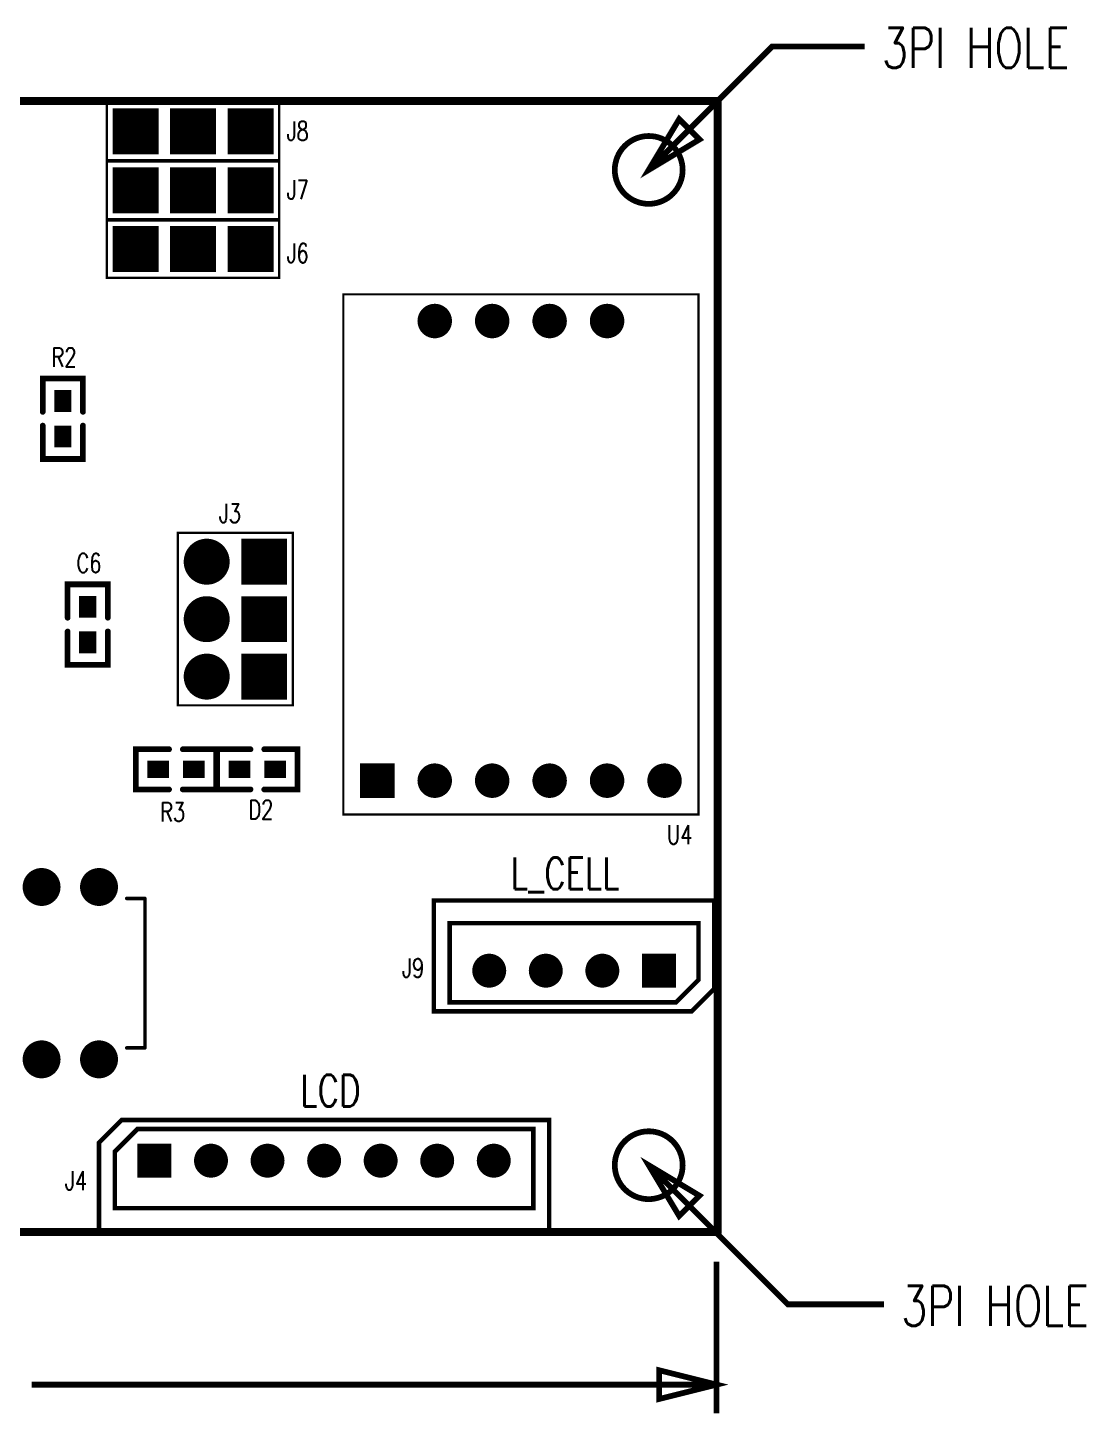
# Model space of a CAD drawing. Extents: x -17 to 86, y -8 to 54.
# Drawn here: x 39.5 to 86.3, y -8.1 to 53.3 of the extents above; entities that cross this region are included whole.
import ezdxf

# ---------------------------------------------------------------- set-up
doc = ezdxf.new("R2010")
doc.units = 0
for name, pattern in [('POUR_00_-1_0_000000', [2, 1, 1]), ('SIG_9', [2, 1, 1]), ('TRMIDX_16384', [2, 1, 1]), ('TRMIDX_2048', [2, 1, 1])]:
    doc.linetypes.add(name, pattern=pattern)
for name, color, linetype in [('2D_LINE_00', 2, 'CONTINUOUS'), ('2D_LINE_01', 2, 'CONTINUOUS'), ('DIMENSION1_24', 254, 'CONTINUOUS'), ('DIMENSION2_24', 254, 'CONTINUOUS'), ('DIMENSION3_24', 254, 'CONTINUOUS'), ('DIMENSION4_24', 254, 'CONTINUOUS'), ('DIMENSION5_24', 254, 'CONTINUOUS'), ('DIMENSION6_24', 254, 'CONTINUOUS'), ('DIMENSION7_24', 254, 'CONTINUOUS'), ('DRIL_PLTE_THRU_01', 176, 'CONTINUOUS'), ('DRIL_PLTE_THRU_02', 16, 'CONTINUOUS'), ('DRIL_SYMBOL', 254, 'CONTINUOUS'), ('PADS_BOT', 1, 'CONTINUOUS'), ('PADS_INNER', 5, 'CONTINUOUS'), ('PADS_TOP', 5, 'CONTINUOUS'), ('PADS_XR_21', 176, 'CONTINUOUS'), ('PADS_XR_28', 130, 'CONTINUOUS'), ('PART_NAME_01', 254, 'CONTINUOUS'), ('PART_TOP_2DLINE_00', 254, 'CONTINUOUS'), ('PART_TOP_2DLINE_26', 254, 'CONTINUOUS'), ('POUR_HEADER_01', 150, 'CONTINUOUS'), ('POUR_HEADER_02', 231, 'CONTINUOUS'), ('TEXT_24', 4, 'CONTINUOUS'), ('TEXT_26', 254, 'CONTINUOUS')]:
    doc.layers.add(name, color=color, linetype=linetype)
doc.styles.add('W0$127', font='simplex', dxfattribs={"width": 0.75})
doc.styles.add('W0$15', font='simplex', dxfattribs={"width": 0.75})
doc.styles.add('W0$2086613333', font='simplex', dxfattribs={"width": 0.75})
doc.styles.add('W0$254', font='simplex', dxfattribs={"width": 0.75})

# ---------------------------------------------------------------- blocks, each defined once
blk = doc.blocks.new('SMOOTH_0$254')
at = {"const_width": 0.127}
blk.add_lwpolyline([(-0.0635, 0, 1), (0.0635, 0, 1)], format="xyb", close=True, dxfattribs=at)
blk = doc.blocks.new('DRAWING_16')
at = {"layer": '2D_LINE_00', "const_width": 0.254}
blk.add_lwpolyline([(0, 0), (70, 0), (70, 50), (0, 50)], close=True, dxfattribs=at)
at = {"layer": '2D_LINE_00'}
for p in [(0, 50), (70, 50), (0, 0), (70, 0)]:
    blk.add_blockref('SMOOTH_0$254', p, dxfattribs=at)
blk = doc.blocks.new('DRAWING_18')
at = {"layer": '2D_LINE_01', "const_width": 0.254}
blk.add_lwpolyline([(1.5, 0, 1), (-1.5, 0, 1)], format="xyb", close=True, dxfattribs=at)
blk = doc.blocks.new('DRAWING_19')
at = {"layer": '2D_LINE_01', "const_width": 0.254}
blk.add_lwpolyline([(1.5, 0, 1), (-1.5, 0, 1)], format="xyb", close=True, dxfattribs=at)
blk = doc.blocks.new('D_8bacaaa_22')
at = {"layer": 'DIMENSION1_24', "linetype": 'TRMIDX_16384', "const_width": 0.254}
blk.add_lwpolyline([(0, 0), (5.459, 5.459), (9.553, 5.459)], dxfattribs=at)
at = {"layer": 'DIMENSION3_24', "linetype": 'TRMIDX_16384', "const_width": 0.254}
blk.add_lwpolyline([(0, 0), (1.347, 2.245), (2.245, 1.347)], close=True, dxfattribs=at)
at = {"layer": 'TEXT_24', "style": 'W0$254', "width": 0.75}
blk.add_text('3PI HOLE', height=1.778, dxfattribs=at).set_placement((10.315, 4.506))
blk = doc.blocks.new('D_8bacaaa_23')
at = {"layer": 'DIMENSION1_24', "linetype": 'TRMIDX_16384', "const_width": 0.254}
blk.add_lwpolyline([(0, 0), (6.15, -6.15), (10.407, -6.15)], dxfattribs=at)
at = {"layer": 'DIMENSION3_24', "linetype": 'TRMIDX_16384', "const_width": 0.254}
blk.add_lwpolyline([(0, 0), (2.245, -1.347), (1.347, -2.245)], close=True, dxfattribs=at)
at = {"layer": 'TEXT_24', "style": 'W0$254', "width": 0.75}
blk.add_text('3PI HOLE', height=1.778, dxfattribs=at).set_placement((11.169, -7.103))
blk = doc.blocks.new('D_1dfeghi_25')
at = {"layer": 'DIMENSION1_24', "linetype": 'TRMIDX_2048', "const_width": 0.254}
blk.add_lwpolyline([(0, -6.7), (30.284, -6.7)], dxfattribs=at)
at = {"layer": 'DIMENSION2_24', "linetype": 'TRMIDX_2048', "const_width": 0.254}
blk.add_lwpolyline([(70, -6.7), (39.716, -6.7)], dxfattribs=at)
at = {"layer": 'DIMENSION3_24', "linetype": 'TRMIDX_2048', "const_width": 0.254}
blk.add_lwpolyline([(0, -6.7), (2.54, -6.065), (2.54, -7.335)], close=True, dxfattribs=at)
at = {"layer": 'DIMENSION4_24', "linetype": 'TRMIDX_2048', "const_width": 0.254}
blk.add_lwpolyline([(70, -6.7), (67.46, -7.335), (67.46, -6.065)], close=True, dxfattribs=at)
at = {"layer": 'DIMENSION5_24', "linetype": 'TRMIDX_2048', "const_width": 0.254}
blk.add_lwpolyline([(0, -1.27), (0, -7.97)], dxfattribs=at)
at = {"layer": 'DIMENSION6_24', "linetype": 'TRMIDX_2048', "const_width": 0.254}
blk.add_lwpolyline([(70, -1.27), (70, -7.97)], dxfattribs=at)
at = {"layer": 'DIMENSION7_24', "linetype": 'TRMIDX_2048', "const_width": 0.0254}
for points in [[(0, 0), (0.001, 0)], [(70, 0), (70.001, 0)]]:
    blk.add_lwpolyline(points, dxfattribs=at)
at = {"layer": 'TEXT_24', "style": 'W0$254', "width": 0.75}
blk.add_text('70.0mm', height=1.778, dxfattribs=at).set_placement((31.046, -7.652))
blk = doc.blocks.new('POUR_HEADER_0')
at = {"layer": 'POUR_HEADER_01', "linetype": 'POUR_00_-1_0_000000', "const_width": 0.254}
blk.add_lwpolyline([(0, 0), (70, 0), (70, 50), (0, 50)], close=True, dxfattribs=at)
blk = doc.blocks.new('POUR_HEADER_1')
at = {"layer": 'POUR_HEADER_02', "linetype": 'POUR_00_-1_0_000000', "const_width": 0.254}
blk.add_lwpolyline([(0, 0), (70, 0), (70, 50), (0, 50)], close=True, dxfattribs=at)
blk = doc.blocks.new('PART_BODY_TOP_1')
at = {"layer": 'PART_TOP_2DLINE_00', "const_width": 0.254}
for points in [[(-0.3048, 0.889), (-1.778, 0.889), (-1.778, -0.889), (-0.3048, -0.889)], [(0.3048, 0.889), (1.778, 0.889), (1.778, -0.889), (0.3048, -0.889)]]:
    blk.add_lwpolyline(points, dxfattribs=at)
at = {"layer": 'PART_TOP_2DLINE_00'}
for p in [(-1.778, 0.889), (-0.3048, 0.889), (0.3048, 0.889), (1.778, 0.889), (-1.778, -0.889), (-0.3048, -0.889), (0.3048, -0.889), (1.778, -0.889)]:
    blk.add_blockref('SMOOTH_0$254', p, dxfattribs=at)
blk = doc.blocks.new('DRIL_HOLE_0')
blk.add_lwpolyline([(0, 0, 1), (0, 0, 1)], format="xyb", close=True)
blk = doc.blocks.new('PAD_0')
blk.add_lwpolyline([(0, 0, 1), (0, 0, 1)], format="xyb", close=True)
blk = doc.blocks.new('PAD_1')
at = {"const_width": 0.762}
blk.add_lwpolyline([(-0.4826, 0), (0.4826, 0)], dxfattribs=at)
blk = doc.blocks.new('STK_TOP_3')
at = {"layer": 'DRIL_PLTE_THRU_01'}
blk.add_blockref('DRIL_HOLE_0', (0, 0), dxfattribs=at)
at = {"layer": 'DRIL_PLTE_THRU_02'}
blk.add_blockref('DRIL_HOLE_0', (0, 0), dxfattribs=at)
at = {"layer": 'PADS_BOT'}
blk.add_blockref('PAD_0', (0, 0), dxfattribs=at)
at = {"layer": 'PADS_INNER'}
blk.add_blockref('PAD_0', (0, 0), dxfattribs=at)
at = {"layer": 'PADS_TOP'}
blk.add_blockref('PAD_1', (0, 0), dxfattribs=at)
blk = doc.blocks.new('SYM_TOP_2')
for name, p in [('PART_BODY_TOP_1', (0, 0)), ('STK_TOP_3', (-0.7874, 0)), ('STK_TOP_3', (0.7874, 0))]:
    blk.add_blockref(name, p)
blk = doc.blocks.new('PART_TOP_5')
blk.add_blockref('SYM_TOP_2', (0, 0))
at = {"layer": 'PART_NAME_01', "style": 'W0$254', "width": 0.75}
blk.add_text('C6', height=0.84, rotation=90, dxfattribs=at).set_placement((-2.3, -0.5))
blk = doc.blocks.new('PART_TOP_10')
blk.add_blockref('SYM_TOP_2', (0, 0))
at = {"layer": 'PART_NAME_01', "style": 'W0$254', "width": 0.75}
blk.add_text('D2', height=0.84, dxfattribs=at).set_placement((-0.4, -2.2))
blk = doc.blocks.new('SMOOTH_0$1016')
at = {"const_width": 0.0508}
blk.add_lwpolyline([(-0.0254, 0, 1), (0.0254, 0, 1)], format="xyb", close=True, dxfattribs=at)
blk = doc.blocks.new('PART_BODY_TOP_6')
at = {"layer": 'PART_TOP_2DLINE_00', "const_width": 0.102}
blk.add_lwpolyline([(-1.27, 1.27), (3.81, 1.27), (3.81, -6.35), (-1.27, -6.35)], close=True, dxfattribs=at)
at = {"layer": 'PART_TOP_2DLINE_00'}
for p in [(-1.27, 1.27), (3.81, 1.27), (-1.27, -6.35), (3.81, -6.35)]:
    blk.add_blockref('SMOOTH_0$1016', p, dxfattribs=at)
blk = doc.blocks.new('DRIL_SYMBOL_1$016')
at = {"layer": 'DRIL_SYMBOL', "const_width": 0.0508}
for points in [[(-0.254, 0), (0.254, 0)], [(0, -0.254), (0, 0.254)]]:
    blk.add_lwpolyline(points, dxfattribs=at)
blk = doc.blocks.new('DRIL_HOLE_1$016')
at = {"const_width": 0.508}
blk.add_lwpolyline([(-0.254, 0, 1), (0.254, 0, 1)], format="xyb", close=True, dxfattribs=at)
blk.add_blockref('DRIL_SYMBOL_1$016', (0, 0))
blk = doc.blocks.new('PAD_5')
at = {"const_width": 1.524}
blk.add_lwpolyline([(-0.762, 0), (0.762, 0)], dxfattribs=at)
blk = doc.blocks.new('PAD_6')
at = {"const_width": 2.032}
blk.add_lwpolyline([(-1.016, 0), (1.016, 0)], dxfattribs=at)
blk = doc.blocks.new('STK_TOP_8')
at = {"layer": 'DRIL_PLTE_THRU_01'}
blk.add_blockref('DRIL_HOLE_1$016', (0, 0), dxfattribs=at)
at = {"layer": 'DRIL_PLTE_THRU_02'}
blk.add_blockref('DRIL_HOLE_1$016', (0, 0), dxfattribs=at)
at = {"layer": 'PADS_BOT'}
blk.add_blockref('PAD_5', (0, 0), dxfattribs=at)
at = {"layer": 'PADS_INNER'}
blk.add_blockref('PAD_5', (0, 0), dxfattribs=at)
at = {"layer": 'PADS_TOP'}
blk.add_blockref('PAD_5', (0, 0), dxfattribs=at)
at = {"layer": 'PADS_XR_21'}
blk.add_blockref('PAD_6', (0, 0), dxfattribs=at)
at = {"layer": 'PADS_XR_28'}
blk.add_blockref('PAD_6', (0, 0), dxfattribs=at)
blk = doc.blocks.new('PAD_7')
at = {"const_width": 0.762}
blk.add_lwpolyline([(0, -0.381, 1), (0, 0.381, 1)], format="xyb", close=True, dxfattribs=at)
blk = doc.blocks.new('PAD_8')
at = {"const_width": 1.016}
blk.add_lwpolyline([(0, -0.508, 1), (0, 0.508, 1)], format="xyb", close=True, dxfattribs=at)
blk = doc.blocks.new('STK_TOP_7')
at = {"layer": 'DRIL_PLTE_THRU_01'}
blk.add_blockref('DRIL_HOLE_1$016', (0, 0), dxfattribs=at)
at = {"layer": 'DRIL_PLTE_THRU_02'}
blk.add_blockref('DRIL_HOLE_1$016', (0, 0), dxfattribs=at)
at = {"layer": 'PADS_BOT'}
blk.add_blockref('PAD_7', (0, 0), dxfattribs=at)
at = {"layer": 'PADS_INNER'}
blk.add_blockref('PAD_7', (0, 0), dxfattribs=at)
at = {"layer": 'PADS_TOP'}
blk.add_blockref('PAD_7', (0, 0), dxfattribs=at)
at = {"layer": 'PADS_XR_21'}
blk.add_blockref('PAD_8', (0, 0), dxfattribs=at)
at = {"layer": 'PADS_XR_28'}
blk.add_blockref('PAD_8', (0, 0), dxfattribs=at)
blk = doc.blocks.new('STK_TOP_9')
at = {"layer": 'DRIL_PLTE_THRU_01'}
blk.add_blockref('DRIL_HOLE_1$016', (0, 0), dxfattribs=at)
at = {"layer": 'DRIL_PLTE_THRU_02'}
blk.add_blockref('DRIL_HOLE_1$016', (0, 0), dxfattribs=at)
at = {"layer": 'PADS_BOT'}
blk.add_blockref('PAD_5', (0, 0), dxfattribs=at)
at = {"layer": 'PADS_INNER'}
blk.add_blockref('PAD_5', (0, 0), dxfattribs=at)
at = {"layer": 'PADS_TOP'}
blk.add_blockref('PAD_7', (0, 0), dxfattribs=at)
at = {"layer": 'PADS_XR_21'}
blk.add_blockref('PAD_6', (0, 0), dxfattribs=at)
at = {"layer": 'PADS_XR_28'}
blk.add_blockref('PAD_6', (0, 0), dxfattribs=at)
blk = doc.blocks.new('SYM_TOP_7')
for name, p in [('PART_BODY_TOP_6', (0, 0)), ('STK_TOP_8', (0, 0)), ('STK_TOP_7', (2.54, 0)), ('STK_TOP_9', (0, -2.54)), ('STK_TOP_7', (2.54, -2.54)), ('STK_TOP_9', (0, -5.08)), ('STK_TOP_7', (2.54, -5.08))]:
    blk.add_blockref(name, p)
blk = doc.blocks.new('PART_TOP_15')
blk.add_blockref('SYM_TOP_7', (0, 0))
at = {"layer": 'PART_NAME_01', "style": 'W0$127', "width": 0.75}
blk.add_text('J3', height=0.84, rotation=180, dxfattribs=at).set_placement((2, -6.8))
blk = doc.blocks.new('SMOOTH_0$2')
at = {"const_width": 0.1}
blk.add_lwpolyline([(-0.05, 0, 1), (0.05, 0, 1)], format="xyb", close=True, dxfattribs=at)
blk = doc.blocks.new('PART_BODY_TOP_7')
at = {"layer": 'PART_TOP_2DLINE_00', "const_width": 0.2}
for points in [[(-3.7, 0.8), (-2.7, 1.8), (16.2, 1.8), (16.2, -3.1), (-3.7, -3.1)], [(-3, 0.4), (-2, 1.4), (15.5, 1.4), (15.5, -2.1), (-3, -2.1)]]:
    blk.add_lwpolyline(points, close=True, dxfattribs=at)
at = {"layer": 'PART_TOP_2DLINE_00'}
for p in [(-2.7, 1.8), (16.2, 1.8), (-2, 1.4), (15.5, 1.4), (-3.7, 0.8), (-3, 0.4), (-3, -2.1), (15.5, -2.1), (-3.7, -3.1), (16.2, -3.1)]:
    blk.add_blockref('SMOOTH_0$2', p, dxfattribs=at)
blk = doc.blocks.new('DRIL_SYMBOL_0$9')
at = {"layer": 'DRIL_SYMBOL', "const_width": 0.0508}
for points in [[(-0.254, 0), (0.254, 0)], [(0, -0.254), (0, 0.254)]]:
    blk.add_lwpolyline(points, dxfattribs=at)
blk = doc.blocks.new('DRIL_HOLE_0$9')
at = {"const_width": 0.45}
blk.add_lwpolyline([(-0.225, 0, 1), (0.225, 0, 1)], format="xyb", close=True, dxfattribs=at)
blk.add_blockref('DRIL_SYMBOL_0$9', (0, 0))
blk = doc.blocks.new('PAD_3')
at = {"const_width": 0.75}
blk.add_lwpolyline([(0, -0.375, 1), (0, 0.375, 1)], format="xyb", close=True, dxfattribs=at)
blk = doc.blocks.new('PAD_4')
at = {"const_width": 1.5}
blk.add_lwpolyline([(-0.75, 0), (0.75, 0)], dxfattribs=at)
blk = doc.blocks.new('STK_TOP_5')
at = {"layer": 'DRIL_PLTE_THRU_01'}
blk.add_blockref('DRIL_HOLE_0$9', (0, 0), dxfattribs=at)
at = {"layer": 'DRIL_PLTE_THRU_02'}
blk.add_blockref('DRIL_HOLE_0$9', (0, 0), dxfattribs=at)
at = {"layer": 'PADS_BOT'}
blk.add_blockref('PAD_4', (0, 0), dxfattribs=at)
at = {"layer": 'PADS_INNER'}
blk.add_blockref('PAD_3', (0, 0), dxfattribs=at)
at = {"layer": 'PADS_TOP'}
blk.add_blockref('PAD_4', (0, 0), dxfattribs=at)
blk = doc.blocks.new('STK_TOP_6')
at = {"layer": 'DRIL_PLTE_THRU_01'}
blk.add_blockref('DRIL_HOLE_0$9', (0, 0), dxfattribs=at)
at = {"layer": 'DRIL_PLTE_THRU_02'}
blk.add_blockref('DRIL_HOLE_0$9', (0, 0), dxfattribs=at)
at = {"layer": 'PADS_BOT'}
blk.add_blockref('PAD_3', (0, 0), dxfattribs=at)
at = {"layer": 'PADS_INNER'}
blk.add_blockref('PAD_3', (0, 0), dxfattribs=at)
at = {"layer": 'PADS_TOP'}
blk.add_blockref('PAD_3', (0, 0), dxfattribs=at)
blk = doc.blocks.new('SYM_TOP_8')
for name, p in [('PART_BODY_TOP_7', (0, 0)), ('STK_TOP_5', (-1.25, 0)), ('STK_TOP_6', (1.25, 0)), ('STK_TOP_6', (3.75, 0)), ('STK_TOP_6', (6.25, 0)), ('STK_TOP_6', (8.75, 0)), ('STK_TOP_6', (11.25, 0)), ('STK_TOP_6', (13.75, 0))]:
    blk.add_blockref(name, p)
blk = doc.blocks.new('PART_TOP_16')
blk.add_blockref('SYM_TOP_8', (0, 0))
at = {"layer": 'PART_NAME_01', "style": 'W0$127', "width": 0.75}
blk.add_text('J4', height=0.84, dxfattribs=at).set_placement((-5.2, -1.3))
blk = doc.blocks.new('PART_BODY_TOP_9')
at = {"layer": 'PART_TOP_2DLINE_00', "const_width": 0.102}
blk.add_lwpolyline([(-1.27, 1.27), (1.27, 1.27), (1.27, -6.35), (-1.27, -6.35)], close=True, dxfattribs=at)
at = {"layer": 'PART_TOP_2DLINE_00'}
for p in [(-1.27, 1.27), (1.27, 1.27), (-1.27, -6.35), (1.27, -6.35)]:
    blk.add_blockref('SMOOTH_0$1016', p, dxfattribs=at)
blk = doc.blocks.new('SYM_TOP_10')
for name, p in [('PART_BODY_TOP_9', (0, 0)), ('STK_TOP_8', (0, 0)), ('STK_TOP_9', (0, -2.54)), ('STK_TOP_9', (0, -5.08))]:
    blk.add_blockref(name, p)
blk = doc.blocks.new('PART_TOP_18')
blk.add_blockref('SYM_TOP_10', (0, 0))
at = {"layer": 'PART_NAME_01', "style": 'W0$127', "width": 0.75}
blk.add_text('J6', height=0.84, rotation=90, dxfattribs=at).set_placement((0.6, 1.6))
blk = doc.blocks.new('PART_TOP_19')
blk.add_blockref('SYM_TOP_10', (0, 0))
at = {"layer": 'PART_NAME_01', "style": 'W0$127', "width": 0.75}
blk.add_text('J7', height=0.84, rotation=90, dxfattribs=at).set_placement((0.4, 1.6))
blk = doc.blocks.new('PART_TOP_20')
blk.add_blockref('SYM_TOP_10', (0, 0))
at = {"layer": 'PART_NAME_01', "style": 'W0$127', "width": 0.75}
blk.add_text('J8', height=0.84, rotation=90, dxfattribs=at).set_placement((0.4, 1.6))
blk = doc.blocks.new('PART_BODY_TOP_5')
at = {"layer": 'PART_TOP_2DLINE_00', "const_width": 0.2}
for points in [[(-3.7, 0.8), (-2.7, 1.8), (8.7, 1.8), (8.7, -3.1), (-3.7, -3.1)], [(-3, 0.4), (-2, 1.4), (8, 1.4), (8, -2.1), (-3, -2.1)]]:
    blk.add_lwpolyline(points, close=True, dxfattribs=at)
at = {"layer": 'PART_TOP_2DLINE_00'}
for p in [(-2.7, 1.8), (8.7, 1.8), (-2, 1.4), (8, 1.4), (-3.7, 0.8), (-3, 0.4), (-3, -2.1), (8, -2.1), (-3.7, -3.1), (8.7, -3.1)]:
    blk.add_blockref('SMOOTH_0$2', p, dxfattribs=at)
blk = doc.blocks.new('SYM_TOP_6')
for name, p in [('PART_BODY_TOP_5', (0, 0)), ('STK_TOP_5', (-1.25, 0)), ('STK_TOP_6', (1.25, 0)), ('STK_TOP_6', (3.75, 0)), ('STK_TOP_6', (6.25, 0))]:
    blk.add_blockref(name, p)
blk = doc.blocks.new('PART_TOP_21')
blk.add_blockref('SYM_TOP_6', (0, 0))
at = {"layer": 'PART_NAME_01', "style": 'W0$127', "width": 0.75}
blk.add_text('J9', height=0.84, rotation=180, dxfattribs=at).set_placement((10.1, 0.3))
blk = doc.blocks.new('PART_TOP_23')
blk.add_blockref('SYM_TOP_2', (0, 0))
at = {"layer": 'PART_NAME_01', "style": 'W0$254', "width": 0.75}
blk.add_text('R2', height=0.84, rotation=90, dxfattribs=at).set_placement((-2.3, -0.5))
blk = doc.blocks.new('PART_TOP_24')
blk.add_blockref('SYM_TOP_2', (0, 0))
at = {"layer": 'PART_NAME_01', "style": 'W0$254', "width": 0.75}
blk.add_text('R3', height=0.84, dxfattribs=at).set_placement((-0.7, -2.3))
blk = doc.blocks.new('SMOOTH_0$1524')
at = {"const_width": 0.0762}
blk.add_lwpolyline([(-0.0381, 0, 1), (0.0381, 0, 1)], format="xyb", close=True, dxfattribs=at)
blk = doc.blocks.new('PART_BODY_TOP_13')
at = {"layer": 'PART_TOP_2DLINE_26', "const_width": 0.1524}
for points in [[(-4.1148, 24.892), (-7.112, 24.892)], [(-7.112, 24.892), (-7.112, 24.1808)], [(-3.5052, 24.892), (-4.1148, 24.892)], [(-0.508, 24.892), (-3.5052, 24.892)], [(-0.508, 24.0792), (-0.508, 24.892)], [(-7.112, -1.2192), (-7.112, -2.032)], [(-0.508, -2.032), (-0.508, -1.2192)], [(-7.112, -2.032), (-0.508, -2.032)]]:
    blk.add_lwpolyline(points, dxfattribs=at)
blk.add_lwpolyline([(-3.5052, 24.892, -1), (-4.1148, 24.892)], format="xyb", dxfattribs=at)
at = {"layer": 'PART_TOP_2DLINE_26'}
for p in [(-7.112, 24.892), (-7.112, 24.892), (-4.1148, 24.892), (-4.1148, 24.892), (-4.1148, 24.892), (-3.5052, 24.892), (-3.5052, 24.892), (-3.5052, 24.892), (-0.508, 24.892), (-0.508, 24.892), (-7.112, 24.1808), (-0.508, 24.0792), (-7.112, -1.2192), (-0.508, -1.2192), (-7.112, -2.032), (-7.112, -2.032), (-0.508, -2.032), (-0.508, -2.032)]:
    blk.add_blockref('SMOOTH_0$1524', p, dxfattribs=at)
blk = doc.blocks.new('DRIL_SYMBOL_1$1176')
at = {"layer": 'DRIL_SYMBOL', "const_width": 0.0508}
for points in [[(-0.254, 0), (0.254, 0)], [(0, -0.254), (0, 0.254)]]:
    blk.add_lwpolyline(points, dxfattribs=at)
blk = doc.blocks.new('DRIL_HOLE_1$1176')
at = {"const_width": 0.5588}
blk.add_lwpolyline([(-0.2794, 0, 1), (0.2794, 0, 1)], format="xyb", close=True, dxfattribs=at)
blk.add_blockref('DRIL_SYMBOL_1$1176', (0, 0))
blk = doc.blocks.new('PAD_15')
at = {"const_width": 1.6764}
blk.add_lwpolyline([(-0.8382, 0), (0.8382, 0)], dxfattribs=at)
blk = doc.blocks.new('STK_TOP_17')
at = {"layer": 'DRIL_PLTE_THRU_01'}
blk.add_blockref('DRIL_HOLE_1$1176', (0, 0), dxfattribs=at)
at = {"layer": 'DRIL_PLTE_THRU_02'}
blk.add_blockref('DRIL_HOLE_1$1176', (0, 0), dxfattribs=at)
at = {"layer": 'PADS_BOT'}
blk.add_blockref('PAD_15', (0, 0), dxfattribs=at)
at = {"layer": 'PADS_INNER'}
blk.add_blockref('PAD_15', (0, 0), dxfattribs=at)
at = {"layer": 'PADS_TOP'}
blk.add_blockref('PAD_15', (0, 0), dxfattribs=at)
at = {"layer": 'PADS_XR_21'}
blk.add_blockref('PAD_15', (0, 0), dxfattribs=at)
at = {"layer": 'PADS_XR_28'}
blk.add_blockref('PAD_15', (0, 0), dxfattribs=at)
blk = doc.blocks.new('PAD_16')
at = {"const_width": 0.8382}
blk.add_lwpolyline([(0, -0.4191, 1), (0, 0.4191, 1)], format="xyb", close=True, dxfattribs=at)
blk = doc.blocks.new('PAD_17')
at = {"const_width": 0.4191}
blk.add_lwpolyline([(0, -0.20955, 1), (0, 0.20955, 1)], format="xyb", close=True, dxfattribs=at)
blk = doc.blocks.new('STK_TOP_16')
at = {"layer": 'DRIL_PLTE_THRU_01'}
blk.add_blockref('DRIL_HOLE_1$1176', (0, 0), dxfattribs=at)
at = {"layer": 'DRIL_PLTE_THRU_02'}
blk.add_blockref('DRIL_HOLE_1$1176', (0, 0), dxfattribs=at)
at = {"layer": 'PADS_BOT'}
blk.add_blockref('PAD_16', (0, 0), dxfattribs=at)
at = {"layer": 'PADS_INNER'}
blk.add_blockref('PAD_16', (0, 0), dxfattribs=at)
at = {"layer": 'PADS_TOP'}
blk.add_blockref('PAD_16', (0, 0), dxfattribs=at)
at = {"layer": 'PADS_XR_21'}
blk.add_blockref('PAD_17', (0, 0), dxfattribs=at)
at = {"layer": 'PADS_XR_28'}
blk.add_blockref('PAD_17', (0, 0), dxfattribs=at)
blk = doc.blocks.new('SYM_TOP_14')
for name, p in [('PART_BODY_TOP_13', (0, 0)), ('STK_TOP_17', (-7.62, 22.86)), ('STK_TOP_16', (0, 22.86)), ('STK_TOP_16', (-7.62, 20.32)), ('STK_TOP_16', (0, 20.32)), ('STK_TOP_16', (-7.62, 17.78)), ('STK_TOP_16', (0, 17.78)), ('STK_TOP_16', (-7.62, 15.24)), ('STK_TOP_16', (0, 15.24)), ('STK_TOP_16', (-7.62, 12.7)), ('STK_TOP_16', (0, 12.7)), ('STK_TOP_16', (-7.62, 10.16)), ('STK_TOP_16', (0, 10.16)), ('STK_TOP_16', (-7.62, 7.62)), ('STK_TOP_16', (0, 7.62)), ('STK_TOP_16', (-7.62, 5.08)), ('STK_TOP_16', (0, 5.08)), ('STK_TOP_16', (-7.62, 2.54)), ('STK_TOP_16', (0, 2.54)), ('STK_TOP_16', (-7.62, 0)), ('STK_TOP_16', (0, 0))]:
    blk.add_blockref(name, p)
blk = doc.blocks.new('PART_TOP_29')
blk.add_blockref('SYM_TOP_14', (0, 0))
at = {"layer": 'PART_NAME_01', "style": 'W0$2086613333', "width": 0.75}
blk.add_text('Ref.Des.=U3', height=0.84, rotation=-90, dxfattribs=at).set_placement((-10.6, 12.2))
blk = doc.blocks.new('PART_BODY_TOP_14')
at = {"layer": 'PART_TOP_2DLINE_00', "const_width": 0.102}
blk.add_lwpolyline([(-1.5, -14.2), (21.5, -14.2), (21.5, 1.5), (-1.5, 1.5)], close=True, dxfattribs=at)
at = {"layer": 'PART_TOP_2DLINE_00'}
for p in [(-1.5, 1.5), (21.5, 1.5), (-1.5, -14.2), (21.5, -14.2)]:
    blk.add_blockref('SMOOTH_0$1016', p, dxfattribs=at)
blk = doc.blocks.new('DRIL_SYMBOL_0$889')
at = {"layer": 'DRIL_SYMBOL', "const_width": 0.0508}
for points in [[(-0.254, 0), (0.254, 0)], [(0, -0.254), (0, 0.254)]]:
    blk.add_lwpolyline(points, dxfattribs=at)
blk = doc.blocks.new('DRIL_HOLE_0$889')
at = {"const_width": 0.4445}
blk.add_lwpolyline([(-0.22225, 0, 1), (0.22225, 0, 1)], format="xyb", close=True, dxfattribs=at)
blk.add_blockref('DRIL_SYMBOL_0$889', (0, 0))
blk = doc.blocks.new('STK_TOP_19')
at = {"layer": 'DRIL_PLTE_THRU_01'}
blk.add_blockref('DRIL_HOLE_0$889', (0, 0), dxfattribs=at)
at = {"layer": 'DRIL_PLTE_THRU_02'}
blk.add_blockref('DRIL_HOLE_0$889', (0, 0), dxfattribs=at)
at = {"layer": 'PADS_BOT'}
blk.add_blockref('PAD_5', (0, 0), dxfattribs=at)
at = {"layer": 'PADS_INNER'}
blk.add_blockref('PAD_5', (0, 0), dxfattribs=at)
at = {"layer": 'PADS_TOP'}
blk.add_blockref('PAD_5', (0, 0), dxfattribs=at)
blk = doc.blocks.new('STK_TOP_18')
at = {"layer": 'DRIL_PLTE_THRU_01'}
blk.add_blockref('DRIL_HOLE_0$889', (0, 0), dxfattribs=at)
at = {"layer": 'DRIL_PLTE_THRU_02'}
blk.add_blockref('DRIL_HOLE_0$889', (0, 0), dxfattribs=at)
at = {"layer": 'PADS_BOT'}
blk.add_blockref('PAD_7', (0, 0), dxfattribs=at)
at = {"layer": 'PADS_INNER'}
blk.add_blockref('PAD_7', (0, 0), dxfattribs=at)
at = {"layer": 'PADS_TOP'}
blk.add_blockref('PAD_7', (0, 0), dxfattribs=at)
blk = doc.blocks.new('SYM_TOP_15')
for name, p in [('PART_BODY_TOP_14', (0, 0)), ('STK_TOP_19', (0, 0)), ('STK_TOP_18', (0, -2.54)), ('STK_TOP_18', (20.32, -2.54)), ('STK_TOP_18', (0, -5.08)), ('STK_TOP_18', (20.32, -5.08)), ('STK_TOP_18', (0, -7.62)), ('STK_TOP_18', (20.32, -7.62)), ('STK_TOP_18', (0, -10.16)), ('STK_TOP_18', (20.32, -10.16)), ('STK_TOP_18', (0, -12.7))]:
    blk.add_blockref(name, p)
blk = doc.blocks.new('PART_TOP_30')
blk.add_blockref('SYM_TOP_15', (0, 0))
at = {"layer": 'PART_NAME_01', "style": 'W0$127', "width": 0.75}
blk.add_text('U4', height=0.84, rotation=270, dxfattribs=at).set_placement((-2.8, -12.8))

msp = doc.modelspace()

# ---------------------------------------------------------------- block references
for name, p in [('D_8bacaaa_22', (67, 47)), ('DRAWING_16', (0, 0)), ('DRAWING_19', (67, 47)), ('PART_TOP_24', (46.1, 20.5)), ('PART_TOP_10', (49.7, 20.5)), ('PART_TOP_16', (46.4, 3.2)), ('DRAWING_18', (67, 3)), ('D_8bacaaa_23', (67, 3)), ('D_1dfeghi_25', (0, 0))]:
    msp.add_blockref(name, p)
for name, p, rotation in [('PART_TOP_20', (49.4, 48.7), 270), ('PART_TOP_19', (49.4, 46.1), 270), ('PART_TOP_18', (49.4, 43.5), 270), ('PART_TOP_30', (55, 20), 90), ('PART_TOP_23', (41.1, 36), 270), ('PART_TOP_15', (50, 24.6), 180), ('PART_TOP_5', (42.2, 26.9), 270), ('PART_TOP_29', (42.7, 15.3), 90), ('PART_TOP_21', (66.2, 11.6), 180)]:
    msp.add_blockref(name, p, dxfattribs=dict(rotation=rotation))
at = {"linetype": 'SIG_9'}
for name, p in [('POUR_HEADER_1', (0, 0)), ('POUR_HEADER_0', (0.1, 0.1))]:
    msp.add_blockref(name, p, dxfattribs=at)

# ---------------------------------------------------------------- texts
at = {"layer": 'TEXT_26', "style": 'W0$15', "width": 0.75}
for s, p in [('L_CELL', (60.9, 15.2)), ('LCD', (51.6, 5.6))]:
    msp.add_text(s, height=1.4, dxfattribs=at).set_placement(p)

doc.saveas('drawing.dxf')
